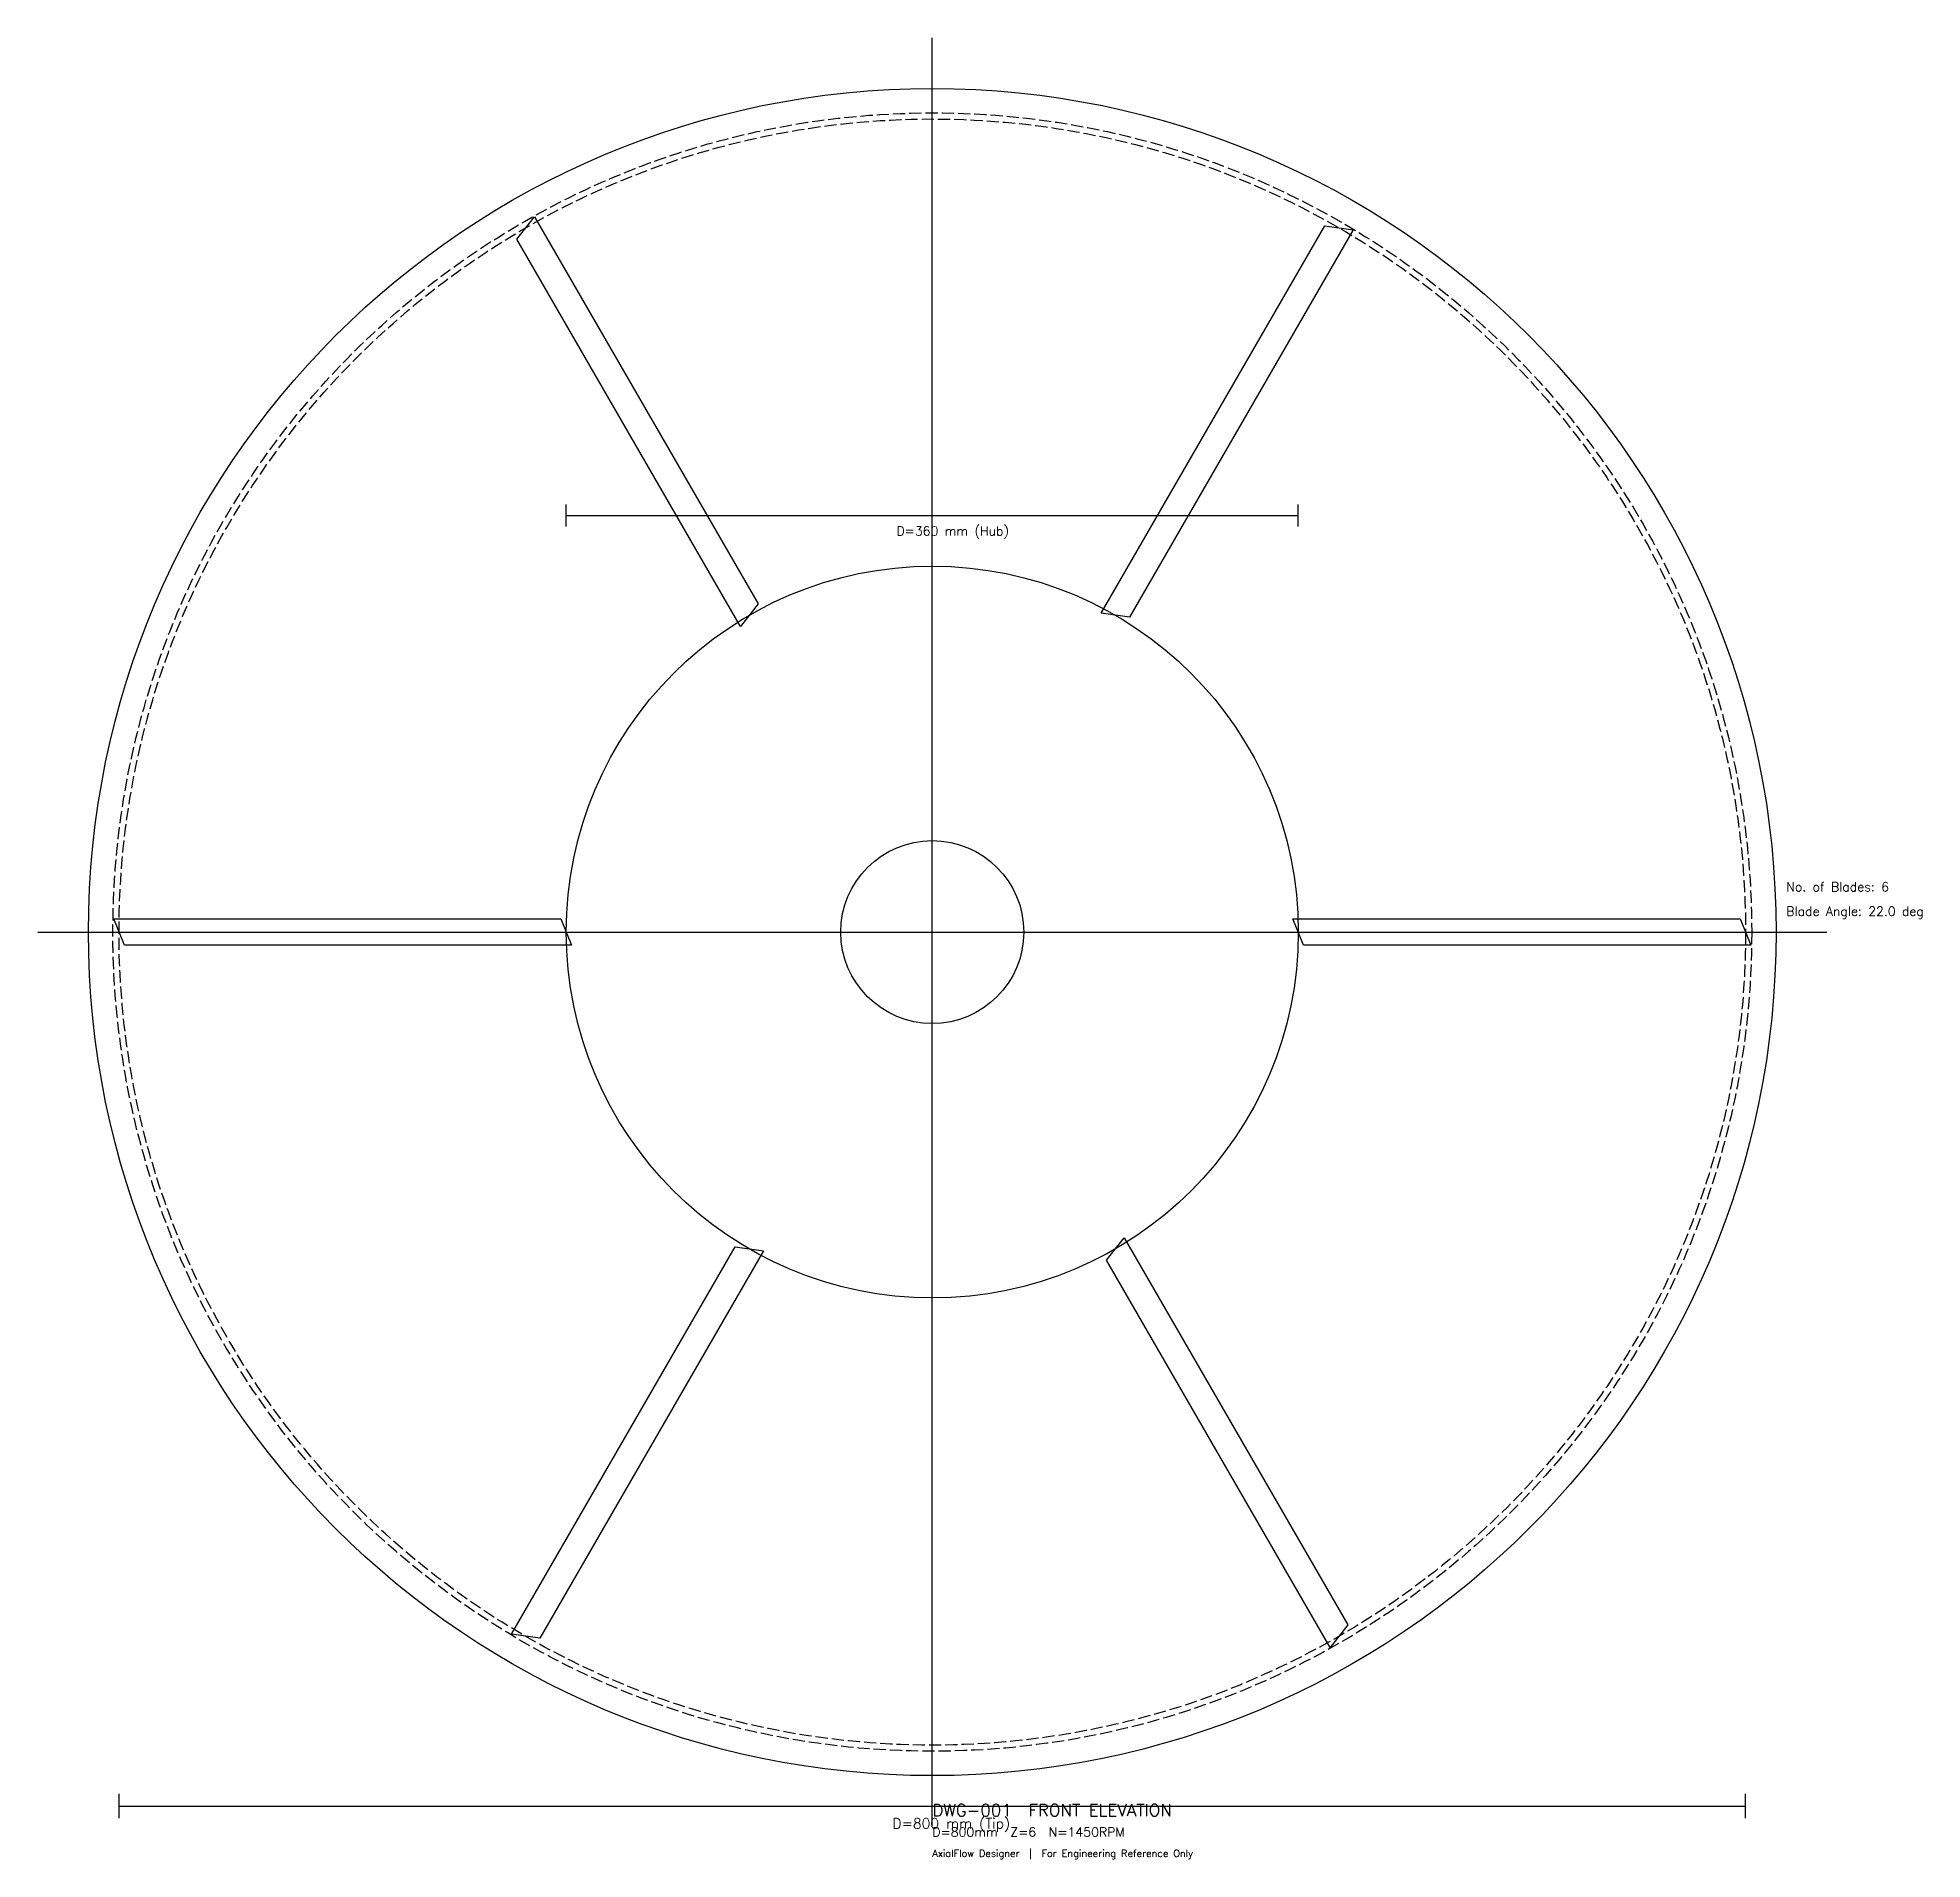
# Model space of a CAD drawing. Extents: x -440 to 487, y -456 to 440.
import ezdxf

# ---------------------------------------------------------------- set-up
doc = ezdxf.new("R2010")
doc.units = 0
doc.linetypes.add('DASHED', pattern=[8, 6, -2])
for name, color, linetype in [('ANNOTATION', 3, 'Continuous'), ('BLADES', 5, 'Continuous'), ('CASING', 8, 'Continuous'), ('CENTERLINE', 1, 'Continuous'), ('DIMENSIONS', 7, 'Continuous'), ('HUB', 9, 'Continuous'), ('TIP_CLEARANCE', 2, 'Continuous'), ('TIP_DIAMETER', 2, 'Continuous'), ('TITLE_BLOCK', 5, 'Continuous')]:
    doc.layers.add(name, color=color, linetype=linetype)
doc.styles.get("Standard").update_dxf_attribs({"font": 'simplex.shx'})

msp = doc.modelspace()

# ---------------------------------------------------------------- linework, layer by layer
at = {"layer": 'BLADES'}
for points in [[(-85.69, 161.4), (-94.31, 150.37), (-204.31, 340.89), (-195.69, 351.93)], [(96.93, 154.91), (83.07, 156.86), (193.07, 347.38), (206.93, 345.44)], [(-182.62, 6.49), (-177.38, -6.49), (-397.38, -6.49), (-402.62, 6.49)], [(182.62, -6.49), (177.38, 6.49), (397.38, 6.49), (402.62, -6.49)], [(-96.93, -154.91), (-83.07, -156.86), (-193.07, -347.38), (-206.93, -345.44)], [(85.69, -161.4), (94.31, -150.37), (204.31, -340.89), (195.69, -351.93)]]:
    msp.add_lwpolyline(points, close=True, dxfattribs=at)
at = {"layer": 'CASING'}
msp.add_circle((0, 0), 415, dxfattribs=at)
at = {"layer": 'CENTERLINE'}
for p, q in [((0, -440), (0, 440)), ((-440, 0), (440, 0))]:
    msp.add_line(p, q, dxfattribs=at)
at = {"layer": 'DIMENSIONS'}
for p, q in [((-180, 199.6), (-180, 210.4)), ((-180, 205), (180, 205)), ((180, 199.6), (180, 210.4)), ((-400, -436), (-400, -424)), ((400, -436), (400, -424)), ((-400, -430), (400, -430))]:
    msp.add_line(p, q, dxfattribs=at)
at = {"layer": 'HUB'}
for radius in [180, 45]:
    msp.add_circle((0, 0), radius, dxfattribs=at)
at = {"layer": 'TIP_CLEARANCE', "linetype": 'DASHED'}
msp.add_circle((0, 0), 403, dxfattribs=at)
at = {"layer": 'TIP_DIAMETER', "linetype": 'DASHED'}
msp.add_circle((0, 0), 400, dxfattribs=at)

# ---------------------------------------------------------------- texts
at = {"layer": 'ANNOTATION'}
for s, height, p in [('No. of Blades: 6', 4.5, (420, 20)), ('Blade Angle: 22.0 deg', 4.5, (420, 8)), ('D=800mm  Z=6  N=1450RPM', 4.5, (0, -445)), ('AxialFlow Designer  |  For Engineering Reference Only', 3.5, (0, -455))]:
    msp.add_text(s, height=height, dxfattribs=at).set_placement(p)
at = {"layer": 'DIMENSIONS'}
for s, height, p in [('D=360 mm (Hub)', 4.5, (-17.64, 195.1)), ('D=800 mm (Tip)', 5, (-19.6, -441))]:
    msp.add_text(s, height=height, dxfattribs=at).set_placement(p)
at = {"layer": 'TITLE_BLOCK'}
msp.add_text('DWG-001  FRONT ELEVATION', height=6, dxfattribs=at).set_placement((0, -435))

doc.saveas('drawing.dxf')
